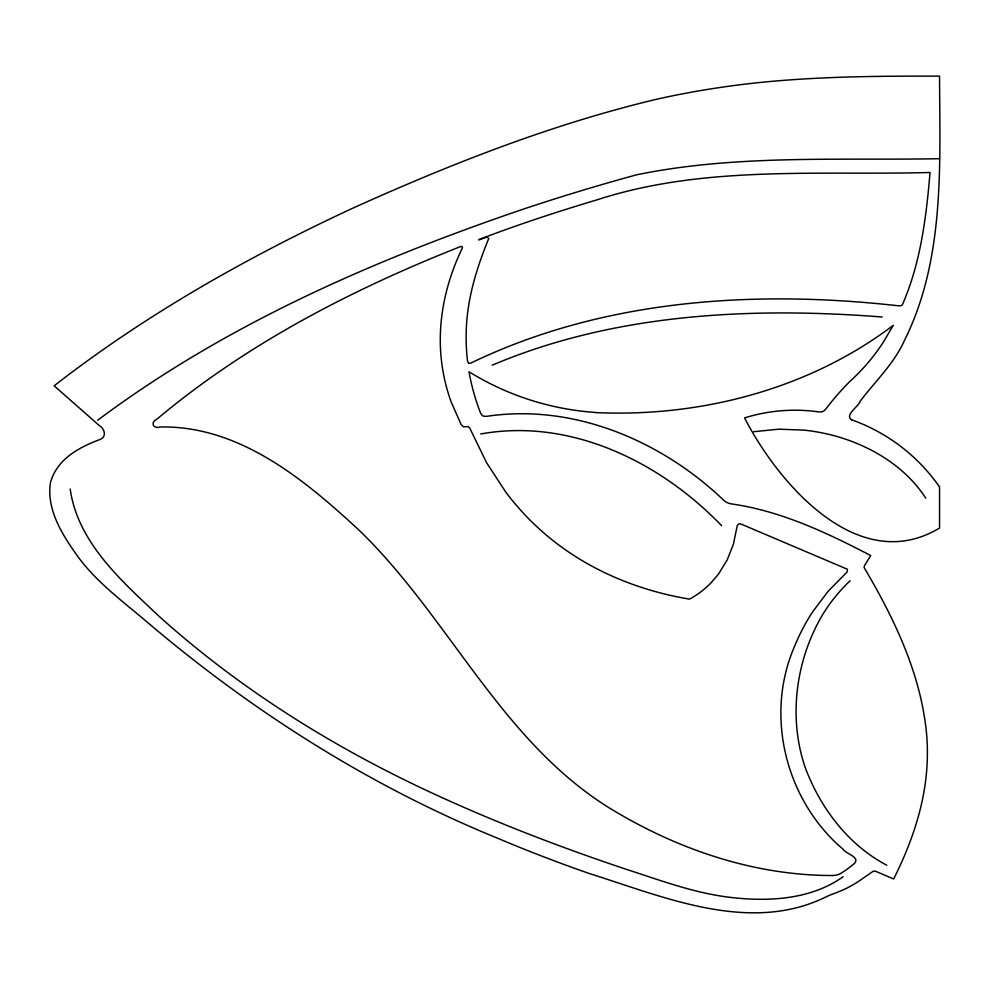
<?xml version="1.0" encoding="UTF-8"?>
<svg xmlns="http://www.w3.org/2000/svg" width="989" height="989" viewBox="0 0 989 989"><rect width="100%" height="100%" fill="white"/><g stroke="black" fill="none" stroke-linecap="round" stroke-linejoin="round"><path stroke-width="1.48" d="M478.651 239.697C517.519 224.738 557.178 211.757 597.084 199.827C704.292 164.953 819.077 175.548 930.043 172.482C926.236 217.37 920.574 263.482 902.265 304.946A3.635 3.635 0 0 1 901.078 305.638L898.803 305.836C754.978 289.616 603.03 299.197 471.024 363L468.601 363.322L467.525 361.146A199.382 199.382 0 0 1 466.215 332.798C466.709 300.1 476.463 268.415 488.776 238.46C487.045 235.197 481.767 239.845 478.738 239.721M97.701 420.214C225.455 324.726 373.385 260.119 523.651 209.025A2128.785 2128.785 0 0 1 636.755 174.769C736.175 154.358 838.66 160.601 939.55 158.71M843.209 876.699C811.512 899.224 770.369 901.758 732.886 897.666C695.935 893.772 660.998 880.507 625.889 869.195C565.003 848.797 504.909 825.976 446.373 799.557C342.281 752.852 243.85 692.572 158.883 616.122C121.647 580.951 77.748 542.652 70.182 489.036M492.25 365.164C614.602 313.29 751.244 306.85 882.2 316.987M480.778 433.973C570.468 417.679 660.541 462.048 721.636 525.728M753.742 431.686L778.924 429.177L804.181 430.141A192.966 192.966 0 0 1 840.971 437.682C874.597 448.19 906.406 468.217 925.791 498.209M832.701 875.512C753.606 875.636 676.192 848.945 609.236 807.877C500.879 740.514 448.932 617.037 359.205 530.327C304.414 479.554 239.4 425.542 160.391 426.976C153.085 429.201 149.945 422.451 157.09 419.015C246.508 343.949 351.491 289.752 459.576 246.941C460.614 246.236 463.124 246.125 462.345 248.041C445.94 281.89 437.422 320.003 441.143 357.647A181.828 181.828 0 0 0 451.021 401.571L461.072 424.417L463.445 426.84L468.106 426.593L469.775 428.101L486.514 462.592L505.589 491.842A263.593 263.593 0 0 0 554.137 541.465C593.289 572.075 640.687 590.989 689.518 599.136A87.972 87.972 0 0 0 711.412 582.434L718.521 574.04L727.224 559.861L733.43 544.098L737.262 525.555L738.659 523.91L740.625 523.886L847.462 569.281L847.066 572.099L828.325 591.039L812.871 611.486A199.259 199.259 0 0 0 794.971 645.421C768.119 705.936 780.828 778.986 823.071 829.141A159.637 159.637 0 0 0 843.098 849.217C845.014 853.482 860.504 856.931 854.521 863.36A112.672 112.672 0 0 1 841.243 873.114A16.269 16.269 0 0 1 832.701 875.488M595.23 412.574C700.261 417.445 808.693 389.283 893.166 325.418L884.104 340.958A200.767 200.767 0 0 1 850.107 381.235A256.608 256.608 0 0 0 825.976 408.877L824.121 410.769A6.651 6.651 0 0 1 821.414 411.894L818.756 411.906A168.921 168.921 0 0 0 744.569 417.902C778.158 483.25 858.229 577.044 939.55 528.027L939.55 486.736M851.875 420.016C843.84 415.17 858.773 406.59 860.245 401.114C875.327 381.148 893.994 363.816 904.391 340.562C945.125 259.143 939.822 164.335 939.55 76.141C866.673 75.98 793.487 76.598 721.241 87.316A878.603 878.603 0 0 0 656.857 99.184C551.627 124.243 450.415 164.112 351.997 208.531C247.114 257.363 145.593 314.65 54.123 385.809L99.407 425.666C104.995 428.781 106.911 437.472 99.506 439.66C82.248 446.237 64.223 455.237 54.815 471.976A47.027 47.027 0 0 0 50.414 482.83C46.285 510.361 63.123 536.05 78.502 557.437C96.254 581.334 120.04 599.396 142.7 618.298C248.758 709.138 367.587 785.068 497.084 838.017A1524.37 1524.37 0 0 0 589.58 873.621C663.434 896.776 749.279 934.259 825.395 897.208A65.558 65.558 0 0 1 833.826 893.673L842.591 890.162A117.357 117.357 0 0 0 862.853 878.405L873.126 871.321A6.725 6.725 0 0 1 875.376 871.161L893.673 878.986C909.682 846.955 922.168 812.686 926.075 776.909A225.381 225.381 0 0 0 926.891 737.596C922.131 676.402 894.798 619.522 864.151 567.599A4.698 4.698 0 0 1 864.522 565.609L870.74 555.558C826.792 532.7 781.013 510.979 731.514 503.92A14.143 14.143 0 0 1 723.627 500.187C661.456 440.686 573.422 403.252 486.637 416.344L483.633 416.171A4.475 4.475 0 0 1 482.076 415.293L480.444 412.809A221.029 221.029 0 0 1 468.996 371.753A275.696 275.696 0 0 0 595.242 412.425M886.787 865.227C848.401 845.014 820.685 808.446 805.528 768.354C788.01 718.546 795.589 660.677 822.205 615.368A166.399 166.399 0 0 1 850.083 580.778M851.912 419.905A180.888 180.888 0 0 1 939.439 486.823"/></g></svg>
